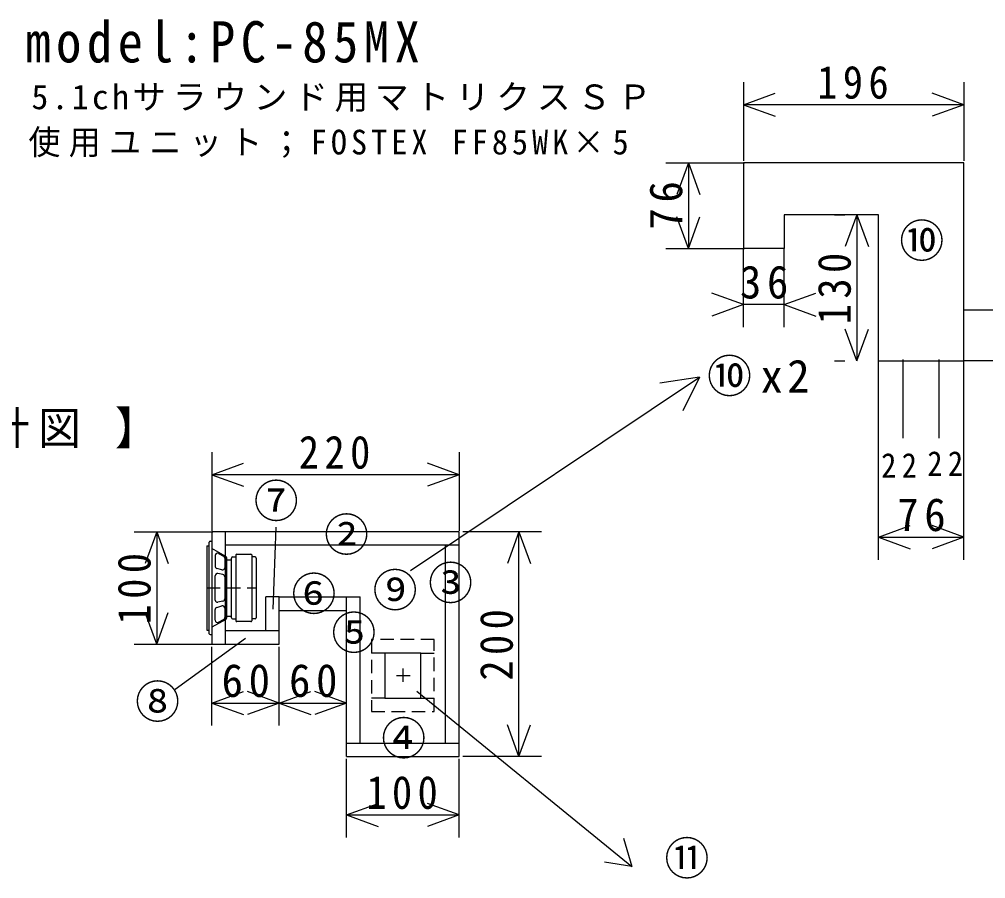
# Model space of a CAD drawing. Units: millimetres, scale not verified. Extents: x -1608 to 1118, y -732 to 893.
# Drawn here: x -794 to 66, y 104 to 869 of the extents above; entities that cross this region are included whole.
import ezdxf
from ezdxf.enums import TextEntityAlignment as Align

# ---------------------------------------------------------------- set-up
doc = ezdxf.new("R2010")
doc.units = ezdxf.units.MM
doc.header["$LTSCALE"] = 10
doc.linetypes.add('DASHED1', pattern=[1.8, 1.2, -0.6])
doc.layers.add('0-0', color=7, linetype='Continuous')
doc.styles.add('ＭＳ ゴシック', font='')
doc.styles.get('ＭＳ ゴシック').set_extended_font_data('MS Gothic')

msp = doc.modelspace()

# ---------------------------------------------------------------- linework, layer by layer
at = {"layer": '0-0', "color": 4}
for p, q in [((-149.68, 812.62), (-149.68, 742.62)), ((46.32, 812.62), (46.32, 742.62)), ((-149.68, 792.62), (-121.49, 802.88)), ((46.32, 792.62), (18.13, 802.88)), ((46.32, 792.62), (-149.68, 792.62)), ((-149.68, 792.62), (-121.49, 782.36)), ((46.32, 792.62), (18.13, 782.36)), ((-218.83, 740.85), (-148.83, 740.85)), ((-198.83, 740.85), (-209.09, 712.66)), ((-198.83, 740.85), (-198.83, 664.85)), ((-198.83, 740.85), (-188.57, 712.66)), ((-198.83, 664.85), (-209.09, 693.04)), ((-198.83, 664.85), (-188.57, 693.04)), ((-68.92, 694.85), (-59.68, 694.85)), ((-48.92, 694.85), (-59.18, 666.66)), ((-48.92, 694.85), (-48.92, 564.85)), ((-48.92, 694.85), (-38.66, 666.66)), ((-218.83, 664.85), (-148.83, 664.85)), ((-149.68, 594.82), (-149.68, 664.82)), ((-113.68, 594.82), (-113.68, 664.82)), ((-149.68, 614.82), (-177.87, 625.08)), ((-113.68, 614.82), (-85.49, 625.08)), ((-149.68, 614.82), (-177.87, 604.56)), ((-113.68, 614.82), (-149.68, 614.82)), ((-113.68, 614.82), (-85.49, 604.56)), ((116.14, 609.85), (46.14, 609.85)), ((-48.92, 564.85), (-59.18, 593.04)), ((-48.92, 564.85), (-38.66, 593.04)), ((-68.92, 564.85), (-59.68, 564.85)), ((-29.68, 495.87), (-29.68, 565.87)), ((-7.68, 495.87), (-7.68, 565.87)), ((24.32, 495.87), (24.32, 565.87)), ((116.14, 564.85), (46.14, 564.85)), ((46.32, 495.87), (46.32, 565.87)), ((-29.68, 387.89), (-29.68, 534.85)), ((46.32, 387.89), (46.32, 534.85)), ((-622.93, 483.44), (-622.93, 413.44)), ((-402.93, 483.44), (-402.93, 413.44)), ((-622.93, 463.44), (-594.74, 473.7)), ((-402.93, 463.44), (-431.12, 473.7)), ((-402.93, 463.44), (-622.93, 463.44)), ((-622.93, 463.44), (-594.74, 453.18)), ((-402.93, 463.44), (-431.12, 453.18)), ((-691.97, 412.77), (-621.97, 412.77)), ((-671.97, 412.77), (-682.23, 384.58)), ((-671.97, 412.77), (-671.97, 312.77)), ((-671.97, 412.77), (-661.71, 384.58)), ((-329.62, 412.77), (-399.62, 412.77)), ((-349.62, 412.77), (-359.88, 384.58)), ((-349.62, 212.77), (-349.62, 412.77)), ((-349.62, 412.77), (-339.36, 384.58)), ((-29.68, 407.89), (-1.49, 418.15)), ((46.32, 407.89), (18.13, 418.15)), ((-29.68, 407.89), (46.32, 407.89)), ((-29.68, 407.89), (-1.49, 397.63)), ((46.32, 407.89), (18.13, 397.63)), ((-671.97, 312.77), (-682.23, 340.96)), ((-671.97, 312.77), (-661.71, 340.96)), ((-691.97, 312.77), (-621.97, 312.77)), ((-622.93, 240.33), (-622.93, 310.33)), ((-562.93, 240.33), (-562.93, 310.33)), ((-502.93, 240.33), (-502.93, 310.33)), ((-622.93, 260.33), (-594.74, 270.59)), ((-562.93, 260.33), (-591.12, 270.59)), ((-562.93, 260.33), (-534.74, 270.59)), ((-502.93, 260.33), (-531.12, 270.59)), ((-622.93, 260.33), (-562.93, 260.33)), ((-622.93, 260.33), (-594.74, 250.07)), ((-562.93, 260.33), (-591.12, 250.07)), ((-562.93, 260.33), (-502.93, 260.33)), ((-562.93, 260.33), (-534.74, 250.07)), ((-502.93, 260.33), (-531.12, 250.07)), ((-349.62, 212.77), (-359.88, 240.96)), ((-349.62, 212.77), (-339.36, 240.96)), ((-502.93, 140.71), (-502.93, 210.71)), ((-402.93, 140.71), (-402.93, 210.71)), ((-329.62, 212.77), (-399.62, 212.77)), ((-502.93, 160.71), (-474.74, 170.97)), ((-402.93, 160.71), (-431.12, 170.97)), ((-502.93, 160.71), (-402.93, 160.71)), ((-502.93, 160.71), (-474.74, 150.45)), ((-402.93, 160.71), (-431.12, 150.45))]:
    msp.add_line(p, q, dxfattribs=at)
at = {"layer": '0-0'}
for p, q in [((-149.68, 740.85), (-149.68, 664.85)), ((-113.68, 664.85), (-149.68, 664.85)), ((-29.68, 564.85), (46.32, 564.85)), ((-188.96, 550.2), (-203.85, 520.43)), ((-622.93, 412.77), (-622.93, 312.77)), ((-610.93, 412.77), (-610.93, 312.77)), ((-565.89, 416.92), (-568.65, 343.72)), ((-624.48, 404.27), (-622.93, 404.27)), ((-627.43, 400.27), (-627.43, 325.27)), ((-627.43, 400.27), (-625.18, 400.27)), ((-625.18, 321.97), (-625.18, 403.57)), ((-610.46, 390.85), (-622.93, 397.77)), ((-402.93, 400.77), (-610.93, 400.77)), ((-414.93, 224.77), (-414.93, 400.77)), ((-619.93, 391.62), (-619.93, 381.8)), ((-616.98, 393.38), (-612.48, 390.96)), ((-611.43, 389.2), (-611.43, 380.71)), ((-609.43, 336.45), (-609.43, 389.1)), ((-609.43, 387.77), (-605.43, 387.77)), ((-605.43, 336.27), (-605.43, 389.27)), ((-604.43, 390.27), (-601.43, 390.27)), ((-601.43, 392.07), (-601.43, 333.47)), ((-600.73, 392.77), (-588.13, 392.77)), ((-587.43, 392.07), (-587.43, 333.47)), ((-584.43, 390.27), (-587.43, 390.27)), ((-583.43, 389.27), (-583.43, 336.27)), ((-614, 378.79), (-618.5, 380.13)), ((-619.93, 351.93), (-619.93, 373.61)), ((-612.99, 374.57), (-617.49, 375.57)), ((-611.43, 372.61), (-611.43, 352.93)), ((-562.93, 354.77), (-574.93, 354.77)), ((-574.93, 324.77), (-574.93, 354.77)), ((-562.93, 354.77), (-490.93, 354.77)), ((-562.93, 312.77), (-562.93, 354.77)), ((-502.93, 212.77), (-502.93, 354.77)), ((-490.93, 224.77), (-490.93, 354.77)), ((-618.5, 345.42), (-614, 346.75)), ((-612.99, 350.98), (-617.49, 349.98)), ((-611.43, 344.84), (-611.43, 336.35)), ((-619.93, 333.93), (-619.93, 343.5)), ((-609.43, 337.77), (-605.43, 337.77)), ((-562.93, 342.77), (-502.93, 342.77)), ((-610.46, 334.7), (-622.93, 327.77)), ((-616.98, 332.17), (-612.48, 334.58)), ((-604.43, 335.27), (-601.43, 335.27)), ((-588.13, 332.77), (-600.73, 332.77)), ((-584.43, 335.27), (-587.43, 335.27)), ((-627.43, 325.27), (-625.18, 325.27)), ((-624.48, 321.27), (-622.93, 321.27)), ((-610.93, 324.77), (-562.93, 324.77)), ((-655.67, 272.58), (-592.82, 318.17)), ((-622.93, 312.77), (-562.93, 312.77)), ((-436.93, 304.77), (-468.93, 304.77)), ((-436.93, 264.77), (-436.93, 304.77)), ((-440.62, 270.84), (-249.2, 114.9)), ((-502.93, 224.77), (-402.93, 224.77)), ((-502.93, 212.77), (-402.93, 212.77))]:
    msp.add_line(p, q, dxfattribs=at)
at = {"layer": '0-0', "linetype": 'DASHED1'}
for p, q in [((-622.93, 391.24), (-622.93, 343.05)), ((-627.43, 362.77), (-583.43, 362.77)), ((-468.93, 304.77), (-480.93, 304.77)), ((-436.93, 304.77), (-424.93, 304.77)), ((-458.49, 284.77), (-445.62, 284.77)), ((-452.93, 291.06), (-452.93, 277.02)), ((-468.93, 264.77), (-480.93, 264.77)), ((-436.93, 264.77), (-424.93, 264.77))]:
    msp.add_line(p, q, dxfattribs=at)
at = {"layer": '0-0'}
for points in [[(46.32, 564.85), (46.32, 740.85), (-149.68, 740.85)], [(-29.68, 564.85), (-29.68, 694.85), (-113.68, 694.85), (-113.68, 664.85)], [(-446.04, 378.36), (-188.96, 550.2), (-224.14, 544.79)], [(-402.93, 212.77), (-402.93, 412.77), (-622.93, 412.77)], [(-468.93, 304.77), (-468.93, 264.77), (-436.93, 264.77)], [(-256.67, 140.12), (-249.2, 114.9), (-273.48, 118.64)]]:
    msp.add_lwpolyline(points, dxfattribs=at)
at = {"layer": '0-0', "linetype": 'DASHED1'}
msp.add_lwpolyline([(-480.93, 252.77), (-424.93, 252.77), (-424.93, 316.77), (-480.93, 316.77)], close=True, dxfattribs=at)
at = {"layer": '0-0'}
for centre, radius, start, end in [((-624.48, 403.57), 0.7, 90, 180), ((-617.93, 391.62), 2, 61.79231, 180), ((-613.43, 389.2), 2, 0, 61.79099), ((-611.43, 389.1), 2, 0, 60.94366), ((-604.43, 389.27), 1, 90, 180), ((-600.73, 392.07), 0.7, 90, 180), ((-588.13, 392.07), 0.7, 0, 90), ((-584.43, 389.27), 1, 0, 90), ((-617.93, 382.05), 2, 180, 253.49551), ((-613.43, 380.71), 2, 253.49654, 0), ((-617.93, 373.61), 2, 77.47124, 180), ((-613.43, 372.61), 2, 0, 77.47124), ((-613.43, 352.93), 2, 282.52852, 0), ((-617.93, 351.93), 2, 180, 282.52852), ((-617.93, 343.5), 2, 106.50568, 180), ((-613.43, 344.84), 2, 0, 106.50424), ((-613.43, 336.35), 2, 298.20877, 0), ((-611.43, 336.45), 2, 299.05536, 0), ((-604.43, 336.27), 1, 180, 270), ((-584.43, 336.27), 1, 270, 0), ((-617.93, 333.93), 2, 180, 298.20744), ((-600.73, 333.47), 0.7, 180, 270), ((-588.13, 333.47), 0.7, 270, 0), ((-624.48, 321.97), 0.7, 180, 270)]:
    msp.add_arc(centre, radius, start, end, dxfattribs=at)

# ---------------------------------------------------------------- texts
at = {"layer": '0-0', "style": 'ＭＳ ゴシック'}
for s, p in [('⑩', (-11.16, 648.23)), ('⑦', (-585.61, 416.69)), ('②', (-523.03, 386.71)), ('⑨', (-479.82, 337.28)), ('③', (-430.47, 343.68)), ('⑥', (-552.07, 334)), ('⑤', (-516.52, 299.36)), ('⑧', (-691.21, 238.08)), ('④', (-472.19, 205.49)), ('⑪', (-220.15, 98.7))]:
    msp.add_text(s, height=29.33, dxfattribs=at).set_placement(p, align=Align.BOTTOM_LEFT)
at = {"layer": '0-0', "attachment_point": 7, "style": 'ＭＳ ゴシック'}
for s, insert, char_height in [('\\T1.22;\\W0.9;model:PC-85MX', (-788.86, 829.66), 36.66), ('\\T1.27;\\W0.9;196', (-84.18, 797.62), 29.33), ('\\T1.2;5.1chサラウンド用マトリクスＳＰ', (-783.42, 786.14), 21.99), ('\\T1.26;\\W0.95;使用ユニット；FOSTEX\\~FF85WK×5', (-786.14, 745.34), 21.99), ('\\T1.27;\\W0.95;36', (-152.93, 619.82), 29.33), ('\\T1.19;⑩x2', (-182.25, 533.16), 29.33), ('\\T1.2;\\W0.95;【\\~PC-85MX設計図\\~】', (-1096.24, 486.92), 29.33), ('\\T1.27;\\W0.9;220', (-545.43, 468.44), 29.33), ('\\T1.36;\\W0.9;22', (-27.27, 460.79), 21.99), ('\\T1.36;\\W0.9;22', (13.83, 462.47), 21.99), ('\\T1.27;\\W0.95;76', (-12.93, 412.89), 29.33), ('\\T1.27;\\W0.95;60', (-614.18, 265.33), 29.33), ('\\T1.27;\\W0.95;60', (-554.18, 265.33), 29.33), ('\\T1.27;\\W0.9;100', (-485.43, 165.71), 29.33)]:
    msp.add_mtext(s, dxfattribs=dict(at, insert=insert, char_height=char_height))
at = {"layer": '0-0', "char_height": 29.33, "attachment_point": 7, "rotation": 90, "style": 'ＭＳ ゴシック'}
for s, insert in [('\\T1.27;\\W0.95;76', (-203.83, 681.6)), ('\\T1.27;\\W0.9;130', (-53.92, 597.35)), ('\\T1.27;\\W0.9;100', (-676.97, 330.27)), ('\\T1.27;\\W0.9;200', (-354.62, 280.27))]:
    msp.add_mtext(s, dxfattribs=dict(at, insert=insert))

doc.saveas('drawing.dxf')
